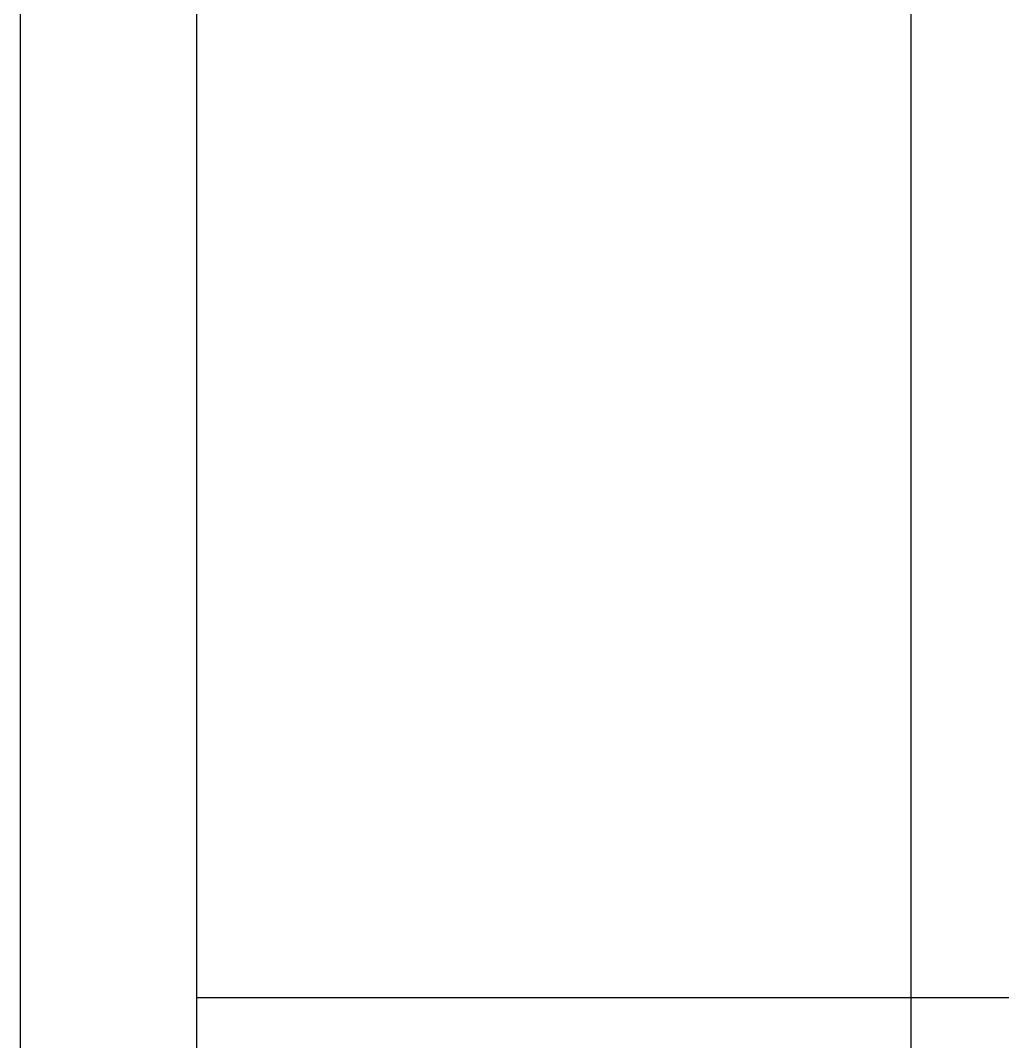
# Model space of a CAD drawing. Header units: millimetres. Extents: x 1251.1 to 1334.1, y 1577.6 to 1641.3.
# Drawn here: x 1298.446 to 1300.117, y 1615.894 to 1617.632 of the extents above; entities that cross this region are included whole.
import ezdxf

# ---------------------------------------------------------------- set-up
doc = ezdxf.new("R2010")
doc.units = ezdxf.units.MM
doc.linetypes.add('ACAD_ISO02W100', pattern=[15, 12, -3])
doc.layers.add('MURATURA', color=140, linetype='Continuous')

msp = doc.modelspace()

# ---------------------------------------------------------------- linework, layer by layer
at = {"layer": 'MURATURA', "linetype": 'ACAD_ISO02W100'}
msp.add_line((1299.9612, 1627.781), (1299.9612, 1606.633), dxfattribs=at)
at = {"layer": 'MURATURA', "linetype": 'ACAD_ISO02W100', "ltscale": 0.07}
msp.add_line((1299.9612, 1627.781), (1299.9612, 1606.633), dxfattribs=at)
at = {"layer": 'MURATURA'}
for p, q in [((1298.4456, 1610.4513), (1298.4456, 1620.4513)), ((1298.7456, 1615.9689), (1298.7456, 1620.4513)), ((1298.7456, 1610.4513), (1298.7456, 1615.9689)), ((1298.7456, 1615.9689), (1302.7456, 1615.9689))]:
    msp.add_line(p, q, dxfattribs=at)

doc.saveas('drawing.dxf')
